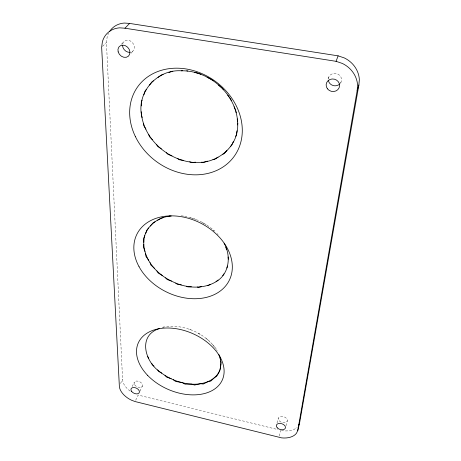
<?xml version="1.0" encoding="UTF-8"?>
<svg xmlns="http://www.w3.org/2000/svg" width="461" height="461" viewBox="0 0 461 461"><rect width="100%" height="100%" fill="white"/><g stroke="black" fill="none" stroke-linecap="round" stroke-linejoin="round"><path stroke-width="0.35" stroke-dasharray="2.31 1.73" d="M130.129 391.078A18.042 11.416 25.1 0 1 123.006 382.106L122.58 379.42L106.428 42.447L107.177 36.874A26.358 21.823 48.2 0 1 108.606 33.192M285.987 425.797L287.336 420.657M279.17 436.054L280.72 430.286M277.021 422.916L278.254 418.432M340.581 83.487L341.019 82.219M328.076 78.871L328.785 76.987M135.684 400.252L138.139 395.048L277.925 429.594M139.942 391.21L142.397 386.001M132.174 386.56L134.174 382.44M120.517 383.517L122.58 379.42M130.999 53.251L132.785 51.24M121.352 44.331L124.107 41.369M102.613 46.371L106.428 42.447M162.71 327.35C168.386 325.944 174.465 325.892 180.222 326.97C194.173 329.333 207.588 336.882 215.719 348.631M162.595 327.339L163.937 326.884M181.317 215.811L183.997 216.151M184.654 216.307C195.735 218.203 206.136 223.458 214.503 230.938M281.4 430.413L283.452 430.81A18.843 12.124 17.4 0 0 297.333 427.168M190.508 217.719L195.787 219.373M189.529 329.396L191.021 329.886M198.259 333.297L201.031 334.807M202.079 222.358L206.257 224.691M205.998 338.397L209.617 341.37M213.362 230.223L214.4 231.157M212.406 344.407L215.201 347.45L216.561 349.634M217.298 233.618L218.076 234.678M216.768 350.101L217.183 351.034M328.33 78.543A6.673 6.218 12.1 0 1 337.533 73.91A6.673 6.218 12.1 0 1 340.126 83.591M122.655 43.835A6.569 5.434 48.4 0 1 132.359 42.493A6.569 5.434 48.4 0 1 130.647 52.277M279.251 420.858A4.691 3.014 17.3 0 0 287.059 421.394A4.691 3.014 17.3 0 0 282.086 416.352A4.691 3.014 17.3 0 0 279.251 420.858M134.658 384.814A4.483 2.835 25.1 0 0 141.994 386.623A4.483 2.835 25.1 0 0 138.219 381.189A4.483 2.835 25.1 0 0 134.658 384.814"/><path stroke-width="0.69" d="M141.216 111.735C142.904 137.827 166.219 159.126 191.615 162.226C214.884 165.666 239.034 147.9 237.697 123.335C236.845 94.62 209.68 70.285 181.294 70.787C156.469 69.167 135.494 93.52 142.121 117.63M171.273 216.036C156.625 216.682 142.351 229.129 143.803 244.434C144.702 260.69 157.236 274.376 171.486 281.089C185.299 288.327 203.336 289.848 216.849 281.233C229.52 273.177 231.186 255.59 224.086 243.172M297.737 430.649L357.142 90.736L357.598 85.273A27.095 25.096 13.5 0 0 342.379 63.457L336.069 61.325L124.989 28.213L119.687 27.833A26.68 21.967 47.6 0 0 102.388 41.738L101.656 47.356L119.341 385.857L119.779 388.548A18.198 11.404 25.1 0 0 131.564 400.24L135.073 401.548L281.585 437.869A19.016 12.119 17.5 0 0 296.452 433.288L297.737 430.649L299.494 423.532L358.883 84.957L359.344 79.54A26.75 24.906 12.9 0 0 344.344 57.942L338.12 55.844L129.587 23.419L124.349 23.05A26.358 21.823 48.2 0 0 109.568 31.515M236.908 130.78L236.43 134.721L235.675 136.404M237.622 124.948L237.853 123.047M228.304 259.191L228.103 256.967M143.803 244.434L143.446 247.102L144.996 251.418M220.237 369.094L221.015 363.452M227.423 265.991L226.927 268.025M143.884 94.81L144.915 91.37L146.195 89.63M357.142 90.736L358.883 84.957M145.618 233.664L146.973 229.987L148.649 227.93M336.069 61.325L338.12 55.844M142.092 100.193L141.308 102.192L141.394 105.926M144.835 235.669L143.78 238.13L143.878 242.33M233.37 141.544L231.653 145.324L230.604 146.379M298.469 425.641L299.494 423.532M223.954 273.822L222.738 275.666M220.145 369.803C214.111 384.059 195.741 386.364 182.366 382.688C173.711 380.757 165.741 376.516 158.809 371.036C144.547 360.537 137.902 335.205 159.662 328.439M149.537 85.066L151.836 81.92L153.352 80.825M226.91 150.517L224.248 153.617L222.842 154.262M150.274 226.08L153.138 222.824L155.017 221.747M124.989 28.213L129.587 23.419M218.111 280.04L216.053 281.613M158.048 77.431L161.281 75.091L163.136 74.463M218.041 157.155L214.624 159.414L212.97 159.604M157.662 220.225L160.774 218.433M210.377 284.351L208.355 285.503L207.375 285.48M168.882 72.521L172.835 71.19M207.398 161.108L203.451 162.428L201.67 162.145M201.307 286.609L198.541 287.364L197.296 287.042M161.396 218.076L163.54 217.563M167.337 216.658L170.103 215.996M195.683 162.191L191.442 162.526L189.655 161.776M181.294 70.787L182.544 70.723M191.442 286.777L187.967 286.926L186.503 286.218M183.628 160.393L179.335 159.748L177.664 158.572M181.329 284.898L177.283 284.258L175.71 283.089M181.369 382.411L175.606 381.46L173.365 379.726M186.74 70.798L187.8 71.023M194.358 72.406L198.207 73.218M171.135 378.677L166.605 377.11L164.998 375.375M171.486 281.089L167.153 279.522L165.62 277.868M171.953 155.853L167.862 154.279L166.409 152.729M199.354 73.593L200.863 74.319M207.081 77.298L211.334 79.332M182.366 382.688L185.109 384.169L191.563 384.059L194.513 385.05L200.581 383.696L203.232 384.036L208.528 381.42L210.694 381.155L214.838 377.346L216.388 376.556C221.13 370.367 222.363 361.505 218.727 354.492M161.748 373.099L158.647 371.387L157.691 369.883M162.439 275.54L158.186 273.01L156.878 270.907M161.362 148.834L157.708 146.454L156.579 144.604M212.21 80.035L213.086 80.744M218.485 85.089L222.167 88.051M154.003 366.08L152.245 364.634L151.825 363.522M154.689 268.504L150.949 265.11L150.05 262.649M152.499 139.758L149.497 136.715L148.776 134.658M148.54 358.197L147.733 356.612M222.847 88.921L223.527 89.797M227.705 95.168L230.137 98.297M148.724 260.321L145.912 256.293L145.59 253.631M145.93 129.143L143.769 125.634L143.521 123.473M225.763 247.361L226.731 249.781M230.54 98.815L231.41 100.763M234.073 106.733L235.876 110.784M219.442 355.12L219.868 357.062M220.064 357.972L220.514 360.018M220.813 361.384L221.113 362.749M235.986 111.447L236.199 112.778M237.185 118.898L237.628 121.664M339.751 83.988A6.673 6.218 12.1 0 1 332.848 85.441A6.673 6.218 12.1 0 1 328.318 80.168M130.163 52.352A6.569 5.434 48.4 0 1 122.505 45.357M327.466 88.835A6.759 6.264 12.8 0 0 339.054 87.936A6.759 6.264 12.8 0 0 332.093 78.981A6.759 6.264 12.8 0 0 327.466 88.835M118.166 51.868A6.65 5.469 47.8 0 0 128.325 56.271A6.65 5.469 47.8 0 0 125.334 45.679A6.65 5.469 47.8 0 0 118.166 51.868M277.326 427.9A4.731 3.008 17.4 0 0 285.198 428.465A4.731 3.008 17.4 0 0 280.173 423.405A4.731 3.008 17.4 0 0 277.326 427.9M131.529 391.297A4.524 2.829 25.1 0 0 138.922 393.135A4.524 2.829 25.1 0 0 135.102 387.684A4.524 2.829 25.1 0 0 131.529 391.297M135.39 136.577A59.481 49.782 36 0 0 232.707 158.279A59.481 49.782 36 0 0 189.828 69.669A59.481 49.782 36 0 0 135.39 136.577M139.032 266.66A51.62 38.442 26.7 0 0 224.179 287.578A51.62 38.442 26.7 0 0 186.042 217.661A51.62 38.442 26.7 0 0 139.032 266.66M147.687 375.421A45.916 30.489 23.6 0 0 221.943 380.763A45.916 30.489 23.6 0 0 171.29 328.14A45.916 30.489 23.6 0 0 147.687 375.421"/></g></svg>
